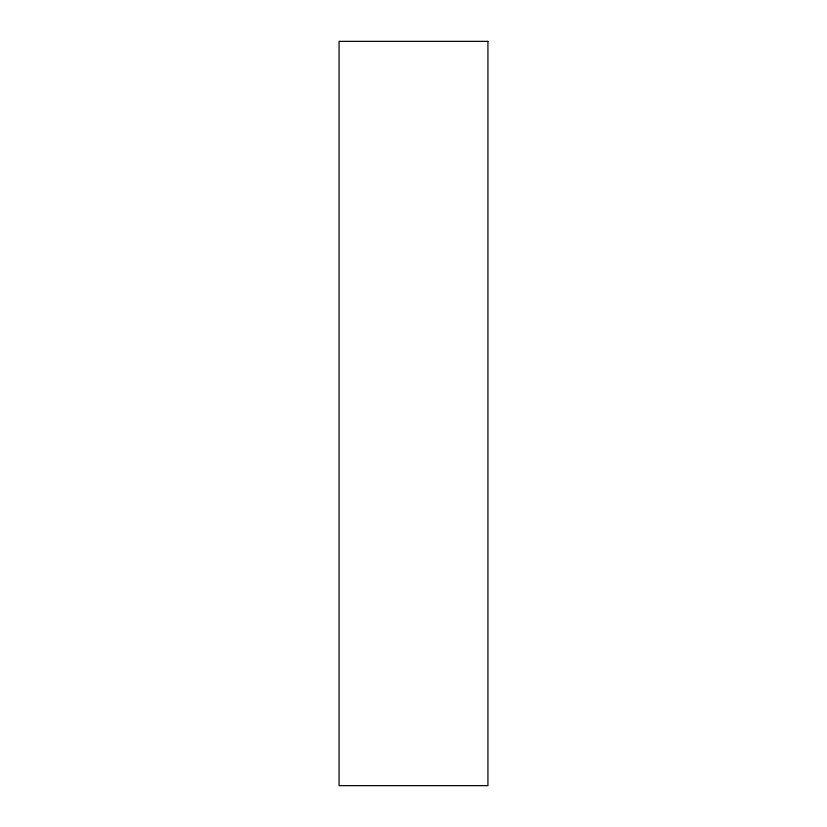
<?xml version="1.0" encoding="UTF-8"?>
<svg xmlns="http://www.w3.org/2000/svg" width="827" height="827" viewBox="0 0 827 827"><rect width="100%" height="100%" fill="white"/><g stroke="black" fill="none" stroke-linecap="round" stroke-linejoin="round"><path stroke-width="1.24" d="M487.93 41.35L339.07 41.35L339.07 785.65L487.93 785.65L487.93 41.35"/></g></svg>
